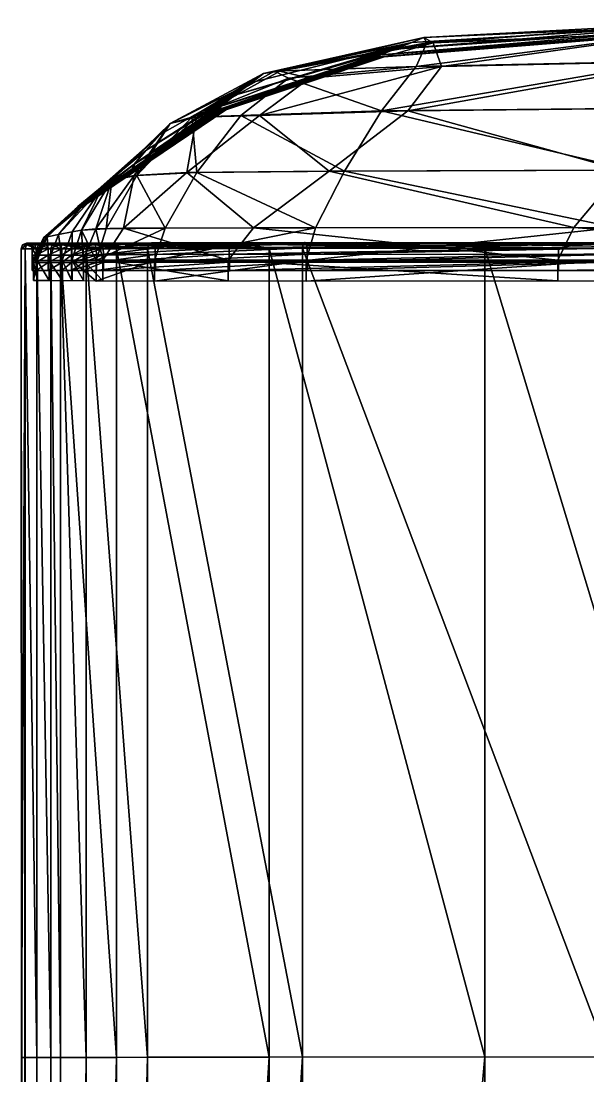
# Model space of a CAD drawing. Header units: centimetres. Extents: x -515 to 515, y -402 to 402.
# Drawn here: x -514.8 to -481.1, y 339.2 to 401.9 of the extents above; entities that cross this region are included whole.
import ezdxf

# ---------------------------------------------------------------- set-up
doc = ezdxf.new("R2010")
doc.units = ezdxf.units.CM
doc.layers.add('fabric', color=7, linetype='Continuous', true_color=0x1c59b1)

msp = doc.modelspace()

# ---------------------------------------------------------------- meshes
at = {"layer": 'fabric', "color": 213, "true_color": 0xe158c7}
mesh = msp.add_polyface(dxfattribs=at)
corners = [(-497.904, 388.773, 98.822), (-479.785, 388.756, 99.506), (-479.833, 388.667, 99.768), (-497.801, 388.697, 98.544), (-479.736, 388.677, 99.244), (-478.437, 393.071, 94.2), (-495.544, 393.013, 93.769), (-493.332, 396.609, 87.928), (-477.194, 396.768, 87.301), (-479.431, 389.651, 97.945), (-497.259, 389.647, 97.338), (-476.112, 399.558, 76.595), (-491.275, 399.246, 79.925), (-475.444, 401.279, 63.755), (-490.648, 400.636, 69.67), (-476.463, 401.385, 4.585), (-492.546, 400.27, 11.216), (-493.385, 399.925, -21.821), (-476.958, 401.191, -26.794), (-475.863, 401.611, 32.224), (-491.529, 400.671, 40.132), (-477.066, 401.126, -56.248), (-493.564, 399.81, -52.063), (-476.979, 401.126, -84.722), (-493.414, 399.81, -80.893), (-475.442, 401.77, 50.456), (-490.815, 400.952, 58.011), (-477.716, 388.755, -379.474), (-481.539, 388.677, -379.215), (-500.504, 388.697, -379.333), (-494.801, 388.773, -379.598), (-473.893, 388.667, -379.733), (-489.097, 388.682, -379.863), (-479.038, 393.071, -374.781), (-476.162, 396.768, -368.937), (-491.766, 396.609, -369.791), (-496.445, 393.012, -374.992), (-481.9, 389.655, -378.053), (-475.166, 399.557, -360.141), (-489.778, 399.245, -362.794), (-475.207, 401.278, -348.58), (-490.274, 400.636, -352.762), (-476.463, 401.385, -286.842), (-476.949, 401.191, -252.755), (-493.37, 399.925, -251.499), (-492.546, 400.27, -287.432), (-475.863, 401.611, -314.828), (-491.529, 400.671, -317.409), (-477.03, 401.126, -214.835), (-493.503, 399.81, -212.631), (-476.926, 401.126, -180.78), (-493.321, 399.81, -178.151), (-482.852, 387.709, -379.132), (-500.962, 389.65, -378.216), (-490.815, 400.952, -338.41), (-475.442, 401.769, -334.441), (-476.858, 401.126, -158.289), (-493.201, 399.81, -155.385), (-476.841, 401.126, -138.652), (-493.172, 399.81, -135.507), (-497.83, 387.701, 98.526), (-476.893, 401.126, -113.16), (-493.263, 399.81, -109.692)]
mesh.append_faces([[corners[k] for k in face] for face in [(0, 1, 2), (1, 0, 3), (3, 4, 1), (5, 6, 7), (7, 8, 5), (6, 5, 9), (9, 10, 6), (11, 8, 7), (7, 12, 11), (13, 11, 12), (12, 14, 13), (15, 16, 17), (17, 18, 15), (16, 15, 19), (19, 20, 16), (21, 18, 17), (17, 22, 21), (23, 21, 22), (22, 24, 23), (25, 13, 14), (14, 26, 25), (19, 25, 26), (26, 20, 19), (27, 28, 29), (29, 30, 27), (31, 27, 30), (30, 32, 31), (33, 34, 35), (35, 36, 33), (37, 33, 36), (38, 39, 35), (35, 34, 38), (39, 38, 40), (40, 41, 39), (42, 43, 44), (44, 45, 42), (46, 42, 45), (45, 47, 46), (48, 49, 44), (44, 43, 48), (49, 48, 50), (50, 51, 49), (52, 37, 53), (54, 55, 46), (46, 47, 54), (55, 54, 41), (41, 40, 55), (56, 57, 51), (51, 50, 56), (57, 56, 58), (58, 59, 57), (60, 10, 9), (61, 23, 24), (24, 62, 61), (58, 61, 62), (62, 59, 58)]], dxfattribs={"vtx2": -1, "color": 213})
mesh = msp.add_polyface(dxfattribs=at)
corners = [(-479.785, 388.756, 99.506), (-456.289, 388.728, 94.83), (-456.301, 388.635, 95.058), (-479.833, 388.667, 99.768), (-479.736, 388.677, 99.244), (-456.277, 388.651, 94.602), (-455.953, 393.065, 89.975), (-478.437, 393.071, 94.2), (-477.194, 396.768, 87.301), (-455.642, 396.793, 82.908), (-456.201, 389.635, 93.372), (-479.431, 389.651, 97.945), (-476.112, 399.558, 76.595), (-475.444, 401.279, 63.755), (-455.203, 401.401, 56.208), (-455.372, 399.629, 70.772), (-455.416, 401.687, -2.969), (-476.463, 401.385, 4.585), (-476.958, 401.191, -26.794), (-455.523, 401.56, -32.92), (-455.286, 401.834, 23.529), (-475.863, 401.611, 32.224), (-477.066, 401.126, -56.248), (-476.979, 401.126, -84.722), (-455.523, 401.518, -89.643), (-455.545, 401.518, -61.608), (-475.442, 401.77, 50.456), (-455.194, 401.937, 41.858), (-477.716, 388.755, -379.474), (-473.893, 388.667, -379.733), (-454.816, 388.635, -378.392), (-455.772, 388.727, -378.17), (-481.539, 388.677, -379.215), (-456.727, 388.65, -377.947), (-479.038, 393.071, -374.781), (-481.9, 389.655, -378.053), (-456.818, 389.639, -376.776), (-456.103, 393.064, -373.567), (-476.162, 396.768, -368.937), (-455.384, 396.792, -367.459), (-455.136, 399.628, -357.701), (-475.166, 399.557, -360.141), (-455.143, 401.4, -345.397), (-475.207, 401.278, -348.58), (-476.463, 401.385, -286.842), (-475.863, 401.611, -314.828), (-455.286, 401.833, -313.261), (-455.416, 401.687, -287.036), (-476.949, 401.191, -252.755), (-455.521, 401.56, -254.631), (-455.536, 401.518, -217.699), (-477.03, 401.126, -214.835), (-455.51, 401.518, -184.191), (-476.926, 401.126, -180.78), (-457.056, 387.712, -377.833), (-475.442, 401.769, -334.441), (-455.194, 401.936, -331.649), (-455.493, 401.518, -162.053), (-476.858, 401.126, -158.289), (-455.489, 401.518, -142.722), (-476.841, 401.126, -138.652), (-479.762, 387.691, 99.189), (-476.893, 401.126, -113.16), (-455.502, 401.518, -117.633)]
mesh.append_faces([[corners[k] for k in face] for face in [(0, 1, 2), (2, 3, 0), (1, 0, 4), (4, 5, 1), (6, 7, 8), (8, 9, 6), (7, 6, 10), (10, 11, 7), (12, 13, 14), (14, 15, 12), (8, 12, 15), (15, 9, 8), (16, 17, 18), (18, 19, 16), (17, 16, 20), (20, 21, 17), (22, 23, 24), (24, 25, 22), (18, 22, 25), (25, 19, 18), (26, 21, 20), (20, 27, 26), (13, 26, 27), (27, 14, 13), (28, 29, 30), (30, 31, 28), (32, 28, 31), (31, 33, 32), (34, 35, 36), (36, 37, 34), (38, 34, 37), (37, 39, 38), (40, 41, 38), (38, 39, 40), (42, 43, 41), (44, 45, 46), (46, 47, 44), (48, 44, 47), (47, 49, 48), (50, 51, 48), (48, 49, 50), (51, 50, 52), (52, 53, 51), (54, 36, 35), (55, 56, 46), (46, 45, 55), (56, 55, 43), (43, 42, 56), (57, 58, 53), (53, 52, 57), (58, 57, 59), (59, 60, 58), (61, 11, 10), (62, 60, 59), (59, 63, 62), (23, 62, 63), (63, 24, 23)]], dxfattribs={"vtx2": -1, "color": 213})
mesh = msp.add_polyface(dxfattribs=at)
corners = [(-507.03, 388.756, 89.775), (-497.904, 388.773, 98.822), (-498.007, 388.683, 99.1), (-506.858, 388.677, 89.527), (-497.801, 388.697, 98.544), (-479.833, 388.667, 99.768), (-504.324, 392.923, 86.637), (-495.544, 393.013, 93.769), (-497.259, 389.647, 97.338), (-501.701, 396.32, 83.495), (-493.332, 396.609, 87.928), (-504.633, 396.227, 75.193), (-499.707, 398.961, 72.655), (-498.883, 398.533, 79.785), (-491.275, 399.246, 79.925), (-490.648, 400.636, 69.67), (-492.546, 400.27, 11.216), (-502.072, 397.535, 15.765), (-502.898, 396.882, -18.747), (-493.385, 399.925, -21.821), (-491.529, 400.671, 40.132), (-501.063, 398.292, 45.741), (-503.059, 396.664, -49.62), (-502.887, 396.664, -78.659), (-493.414, 399.81, -80.893), (-493.564, 399.81, -52.063), (-500.354, 398.824, 63.006), (-490.815, 400.952, 58.011), (-504.961, 388.755, -376.171), (-501.261, 388.667, -376.369), (-489.097, 388.682, -379.863), (-494.801, 388.773, -379.598), (-500.504, 388.697, -379.333), (-508.66, 388.677, -375.972), (-500.962, 389.65, -378.216), (-496.445, 393.012, -374.992), (-504.925, 392.923, -371.991), (-500.59, 396.319, -367.957), (-491.766, 396.609, -369.791), (-481.9, 389.655, -378.053), (-497.622, 398.533, -363.744), (-499.392, 398.961, -356.238), (-504.356, 396.226, -360.221), (-489.778, 399.245, -362.794), (-490.274, 400.636, -352.762), (-502.072, 397.535, -288.343), (-501.062, 398.292, -319.966), (-491.529, 400.671, -317.409), (-492.546, 400.27, -287.432), (-502.88, 396.882, -250.917), (-493.37, 399.925, -251.499), (-493.503, 399.81, -212.631), (-502.988, 396.664, -211.355), (-493.321, 399.81, -178.151), (-502.781, 396.663, -176.624), (-500.354, 398.824, -342.121), (-490.815, 400.952, -338.41), (-493.201, 399.81, -155.385), (-502.644, 396.663, -153.694), (-493.172, 399.81, -135.507), (-502.611, 396.663, -133.673), (-502.715, 396.663, -107.669), (-493.263, 399.81, -109.692)]
mesh.append_faces([[corners[k] for k in face] for face in [(0, 1, 2), (3, 4, 1), (5, 2, 1), (6, 7, 8), (7, 6, 9), (9, 10, 7), (11, 12, 13), (14, 13, 12), (12, 15, 14), (13, 14, 10), (10, 9, 13), (16, 17, 18), (18, 19, 16), (17, 16, 20), (20, 21, 17), (22, 23, 24), (24, 25, 22), (18, 22, 25), (25, 19, 18), (26, 21, 20), (20, 27, 26), (12, 26, 27), (27, 15, 12), (28, 29, 30), (30, 31, 28), (31, 32, 33), (34, 35, 36), (37, 36, 35), (35, 38, 37), (35, 34, 39), (40, 41, 42), (42, 37, 40), (43, 40, 37), (37, 38, 43), (40, 43, 44), (44, 41, 40), (45, 46, 47), (47, 48, 45), (49, 45, 48), (48, 50, 49), (51, 52, 49), (49, 50, 51), (52, 51, 53), (53, 54, 52), (55, 56, 47), (47, 46, 55), (42, 41, 55), (56, 55, 41), (41, 44, 56), (57, 58, 54), (54, 53, 57), (58, 57, 59), (59, 60, 58), (61, 60, 59), (59, 62, 61), (23, 61, 62), (62, 24, 23)]], dxfattribs={"vtx2": -1, "color": 213})
mesh = msp.add_polyface(dxfattribs=at)
corners = [(-498.007, 388.683, 99.1), (-507.201, 388.667, 90.024), (-507.03, 388.756, 89.775), (-510.386, 388.647, 78.091), (-506.858, 388.677, 89.527), (-497.904, 388.773, 98.822), (-497.259, 389.647, 97.338), (-506.217, 389.625, 88.779), (-504.324, 392.923, 86.637), (-507.898, 392.76, 76.835), (-509.72, 389.579, 77.728), (-504.633, 396.227, 75.193), (-501.701, 396.32, 83.495), (-498.883, 398.533, 79.785), (-502.072, 397.535, 15.765), (-507.362, 394.239, 18.888), (-508.053, 393.425, -16.901), (-502.898, 396.882, -18.747), (-501.063, 398.292, 45.741), (-506.517, 395.184, 49.717), (-503.059, 396.664, -49.62), (-508.184, 393.153, -48.272), (-502.887, 396.664, -78.659), (-508.033, 393.153, -77.418), (-505.923, 395.847, 66.21), (-509.383, 392.481, 68.393), (-500.354, 398.824, 63.006), (-499.707, 398.961, 72.655), (-508.66, 388.677, -375.972), (-504.961, 388.755, -376.171), (-494.801, 388.773, -379.598), (-510.837, 388.647, -367.286), (-501.261, 388.667, -376.369), (-510.097, 388.729, -367.402), (-509.358, 388.644, -367.517), (-504.925, 392.923, -371.991), (-508.685, 389.628, -374.948), (-500.962, 389.65, -378.216), (-500.59, 396.319, -367.957), (-504.356, 396.226, -360.221), (-508.048, 392.76, -363.826), (-506.516, 395.183, -322.395), (-507.362, 394.239, -289.396), (-510.742, 391.443, -290.411), (-502.072, 397.535, -288.343), (-502.88, 396.882, -250.917), (-508.038, 393.425, -250.741), (-501.062, 398.292, -319.966), (-502.988, 396.664, -211.355), (-508.122, 393.153, -210.652), (-502.781, 396.663, -176.624), (-507.941, 393.152, -175.772), (-502.464, 387.717, -379.282), (-509.383, 392.481, -348.546), (-505.923, 395.847, -345.518), (-500.354, 398.824, -342.121), (-502.644, 396.663, -153.694), (-507.821, 393.152, -152.742), (-502.611, 396.663, -133.673), (-507.792, 393.152, -132.639), (-506.845, 387.703, 89.492), (-502.715, 396.663, -107.669), (-507.883, 393.152, -106.536)]
mesh.append_faces([[corners[k] for k in face] for face in [(0, 1, 2), (3, 4, 2), (5, 2, 4), (6, 7, 8), (9, 8, 7), (7, 10, 9), (8, 9, 11), (11, 12, 8), (13, 12, 11), (14, 15, 16), (16, 17, 14), (15, 14, 18), (18, 19, 15), (20, 17, 16), (16, 21, 20), (22, 20, 21), (21, 23, 22), (19, 24, 25), (9, 25, 24), (24, 11, 9), (26, 27, 11), (11, 24, 26), (18, 26, 24), (24, 19, 18), (28, 29, 30), (29, 28, 31), (32, 29, 33), (33, 34, 32), (35, 36, 37), (35, 38, 39), (39, 40, 35), (36, 35, 40), (41, 42, 43), (44, 45, 46), (46, 42, 44), (47, 44, 42), (42, 41, 47), (48, 49, 46), (46, 45, 48), (49, 48, 50), (50, 51, 49), (52, 37, 36), (53, 54, 41), (54, 53, 40), (40, 39, 54), (54, 55, 47), (47, 41, 54), (55, 54, 39), (56, 57, 51), (51, 50, 56), (57, 56, 58), (58, 59, 57), (60, 7, 6), (61, 22, 23), (23, 62, 61), (58, 61, 62), (62, 59, 58)]], dxfattribs={"vtx2": -1, "color": 213})
mesh = msp.add_polyface(dxfattribs=at)
corners = [(-510.614, 388.73, 78.295), (-507.03, 388.756, 89.775), (-507.201, 388.667, 90.024), (-510.843, 388.645, 78.499), (-510.386, 388.647, 78.091), (-512.113, 388.721, 70.311), (-512.36, 388.637, 70.486), (-511.865, 388.637, 70.136), (-507.362, 394.239, 18.888), (-510.742, 391.444, 21.239), (-511.409, 390.919, -15.61), (-508.053, 393.425, -16.901), (-506.517, 395.184, 49.717), (-509.944, 392.053, 52.724), (-512.554, 389.235, 22.711), (-511.749, 389.395, 54.615), (-509.383, 392.481, 68.393), (-507.898, 392.76, 76.835), (-509.72, 389.579, 77.728), (-511.184, 389.506, 69.647), (-511.774, 387.703, 70.063), (-510.321, 387.702, 78.025), (-510.837, 388.647, -367.286), (-510.097, 388.729, -367.402), (-504.961, 388.755, -376.171), (-512.113, 388.721, -351.503), (-512.36, 388.637, -351.578), (-509.358, 388.644, -367.517), (-511.865, 388.637, -351.428), (-508.048, 392.76, -363.826), (-510.335, 389.582, -366.389), (-508.685, 389.628, -374.948), (-510.742, 391.443, -290.411), (-511.4, 390.918, -250.702), (-513.241, 389.097, -250.73), (-509.944, 392.053, -324.593), (-512.554, 389.235, -291.159), (-511.749, 389.395, -326.156), (-506.516, 395.183, -322.395), (-507.362, 394.239, -289.396), (-508.038, 393.425, -250.741), (-509.93, 387.717, -375.93), (-509.383, 392.481, -348.546), (-511.183, 389.508, -350.679), (-511.769, 387.71, -351.392), (-511.086, 387.713, -367.244), (-511.538, 390.743, -210.169), (-508.122, 393.153, -210.652), (-511.435, 390.743, -175.168), (-507.941, 393.152, -175.772), (-507.883, 393.152, -106.536), (-511.402, 390.743, -105.737), (-511.35, 390.743, -131.894), (-507.792, 393.152, -132.639), (-508.033, 393.153, -77.418), (-511.488, 390.743, -76.568), (-507.821, 393.152, -152.742), (-511.367, 390.743, -152.057), (-506.217, 389.625, 88.779), (-511.573, 390.743, -47.369), (-508.184, 393.153, -48.272)]
mesh.append_faces([[corners[k] for k in face] for face in [(0, 1, 2), (2, 3, 0), (1, 0, 4), (5, 0, 3), (3, 6, 5), (0, 5, 7), (7, 4, 0), (8, 9, 10), (10, 11, 8), (9, 8, 12), (12, 13, 9), (14, 9, 13), (13, 15, 14), (16, 13, 12), (16, 17, 18), (18, 19, 16), (13, 16, 19), (19, 15, 13), (15, 19, 20), (19, 18, 21), (22, 23, 24), (25, 26, 27), (27, 23, 25), (28, 25, 23), (23, 22, 28), (29, 30, 31), (32, 33, 34), (35, 32, 36), (36, 37, 35), (32, 35, 38), (33, 32, 39), (39, 40, 33), (41, 31, 30), (38, 35, 42), (43, 42, 35), (35, 37, 43), (42, 43, 30), (30, 29, 42), (44, 43, 37), (45, 30, 43), (46, 33, 40), (40, 47, 46), (48, 46, 47), (47, 49, 48), (50, 51, 52), (52, 53, 50), (51, 50, 54), (54, 55, 51), (56, 57, 48), (48, 49, 56), (57, 56, 53), (53, 52, 57), (21, 18, 58), (59, 55, 54), (54, 60, 59), (10, 59, 60), (60, 11, 10)]], dxfattribs={"vtx2": -1, "color": 213})
mesh = msp.add_polyface(dxfattribs=at)
corners = [(-512.69, 388.721, 55.457), (-512.113, 388.721, 70.311), (-512.36, 388.637, 70.486), (-512.937, 388.637, 55.606), (-512.443, 388.637, 55.308), (-511.865, 388.637, 70.136), (-513.512, 388.721, 23.366), (-513.76, 388.637, 23.479), (-514.221, 388.721, -21.791), (-514.468, 388.637, -21.712), (-513.973, 388.637, -21.87), (-513.265, 388.637, 23.253), (-510.742, 391.444, 21.239), (-512.554, 389.235, 22.711), (-513.244, 389.097, -14.855), (-511.409, 390.919, -15.61), (-513.143, 387.699, 23.198), (-511.749, 389.395, 54.615), (-512.337, 387.704, 55.242), (-512.443, 388.637, -326.703), (-512.69, 388.721, -326.753), (-512.113, 388.721, -351.503), (-512.36, 388.637, -351.578), (-512.937, 388.637, -326.804), (-513.512, 388.721, -291.432), (-513.265, 388.637, -291.417), (-513.973, 388.637, -246.434), (-514.221, 388.721, -246.416), (-513.76, 388.637, -291.447), (-513.241, 389.097, -250.73), (-512.554, 389.235, -291.159), (-510.742, 391.443, -290.411), (-513.143, 387.699, -291.411), (-512.336, 387.705, -326.679), (-511.749, 389.395, -326.156), (-514.457, 388.721, -192.581), (-514.21, 388.637, -192.619), (-514.457, 388.721, -134.274), (-514.21, 388.637, -134.323), (-514.705, 388.637, -134.226), (-514.704, 388.637, -192.544), (-514.457, 388.721, -75.841), (-514.705, 388.637, -75.781), (-514.21, 388.637, -75.901), (-511.538, 390.743, -210.169), (-511.435, 390.743, -175.168), (-513.424, 389.051, -174.844), (-513.45, 389.051, -209.908), (-511.4, 390.918, -250.702), (-511.402, 390.743, -105.737), (-513.416, 389.051, -105.306), (-513.403, 389.051, -131.494), (-511.35, 390.743, -131.894), (-511.488, 390.743, -76.568), (-513.438, 389.051, -76.106), (-511.367, 390.743, -152.057), (-513.407, 389.051, -151.69), (-511.573, 390.743, -47.369), (-513.459, 389.051, -46.875)]
mesh.append_faces([[corners[k] for k in face] for face in [(0, 1, 2), (2, 3, 0), (1, 0, 4), (4, 5, 1), (6, 0, 3), (3, 7, 6), (8, 6, 7), (7, 9, 8), (6, 8, 10), (10, 11, 6), (0, 6, 11), (11, 4, 0), (12, 13, 14), (14, 15, 12), (14, 13, 16), (13, 17, 18), (19, 20, 21), (22, 21, 20), (23, 20, 24), (25, 24, 20), (26, 27, 24), (28, 24, 27), (29, 30, 31), (32, 30, 29), (33, 34, 30), (35, 27, 26), (26, 36, 35), (37, 35, 36), (36, 38, 37), (35, 37, 39), (39, 40, 35), (27, 35, 40), (41, 42, 39), (39, 37, 41), (43, 41, 37), (37, 38, 43), (41, 43, 10), (10, 8, 41), (42, 41, 8), (8, 9, 42), (44, 45, 46), (46, 47, 44), (48, 44, 47), (47, 29, 48), (49, 50, 51), (51, 52, 49), (50, 49, 53), (53, 54, 50), (55, 56, 46), (46, 45, 55), (56, 55, 52), (52, 51, 56), (57, 15, 14), (14, 58, 57), (53, 57, 58), (58, 54, 53)]], dxfattribs={"vtx2": -1, "color": 213})
mesh = msp.add_polyface(dxfattribs=at)
corners = [(-497.755, 387.604, 98.434), (-506.793, 387.594, 89.432), (-506.786, 387.095, 89.421), (-497.764, 388.07, 98.447), (-506.799, 388.052, 89.441), (-510.308, 387.578, 78.02), (-510.309, 388.025, 78.022), (-511.783, 387.573, 70.078), (-511.783, 388.016, 70.078), (-510.321, 387.702, 78.025), (-511.774, 387.703, 70.063), (-511.184, 389.506, 69.647), (-507.258, 388.415, 90.106), (-510.919, 388.393, 78.566), (-510.843, 388.645, 78.499), (-507.201, 388.667, 90.024), (-498.042, 388.429, 99.193), (-498.007, 388.683, 99.1), (-512.36, 388.637, 70.486), (-479.849, 388.415, 99.855), (-506.8, 388.428, 89.444), (-510.31, 388.397, 78.023), (-497.767, 388.448, 98.451), (-497.801, 388.697, 98.544), (-506.858, 388.677, 89.527), (-510.386, 388.647, 78.091), (-479.736, 388.677, 99.244), (-511.783, 388.386, 70.078), (-511.865, 388.637, 70.136), (-502.394, 387.604, -379.232), (-502.403, 388.07, -379.241), (-482.811, 388.051, -379.126), (-509.891, 388.051, -375.904), (-509.885, 387.593, -375.898), (-511.081, 387.578, -367.245), (-511.082, 388.024, -367.247), (-511.783, 387.573, -351.402), (-510.335, 389.582, -366.389), (-511.086, 387.713, -367.244), (-509.93, 387.717, -375.93), (-508.685, 389.628, -374.948), (-502.464, 387.717, -379.282), (-500.962, 389.65, -378.216), (-482.852, 387.709, -379.132), (-511.183, 389.508, -350.679), (-511.769, 387.71, -351.392), (-501.261, 388.667, -376.369), (-500.028, 388.414, -376.435), (-487.196, 388.429, -379.952), (-489.097, 388.682, -379.863), (-509.358, 388.644, -367.517), (-509.111, 388.393, -367.556), (-512.36, 388.637, -351.578), (-512.442, 388.386, -351.603), (-509.893, 388.427, -375.906), (-511.083, 388.396, -367.247), (-508.66, 388.677, -375.972), (-510.837, 388.647, -367.286), (-500.504, 388.697, -379.333), (-502.405, 388.448, -379.245), (-482.813, 388.427, -379.128), (-481.539, 388.677, -379.215), (-511.783, 388.386, -351.402), (-511.783, 388.015, -351.402), (-497.259, 389.647, 97.338), (-497.83, 387.701, 98.526), (-506.845, 387.703, 89.492), (-506.217, 389.625, 88.779)]
mesh.append_faces([[corners[k] for k in face] for face in [(0, 1, 2), (1, 0, 3), (3, 4, 1), (5, 1, 4), (4, 6, 5), (7, 5, 6), (6, 8, 7), (9, 10, 11), (12, 13, 14), (14, 15, 12), (16, 12, 15), (15, 17, 16), (18, 14, 13), (19, 16, 17), (20, 21, 6), (6, 4, 20), (22, 20, 4), (4, 3, 22), (20, 22, 23), (23, 24, 20), (21, 20, 24), (24, 25, 21), (26, 23, 22), (21, 27, 8), (8, 6, 21), (27, 21, 25), (25, 28, 27), (29, 30, 31), (32, 33, 34), (34, 35, 32), (33, 32, 30), (30, 29, 33), (35, 34, 36), (37, 38, 39), (40, 39, 41), (42, 41, 43), (44, 45, 38), (46, 47, 48), (48, 49, 46), (47, 46, 50), (50, 51, 47), (52, 53, 51), (51, 50, 52), (54, 32, 35), (35, 55, 54), (56, 54, 55), (55, 57, 56), (54, 56, 58), (58, 59, 54), (32, 54, 59), (59, 30, 32), (30, 59, 60), (59, 58, 61), (57, 55, 62), (55, 35, 63), (64, 65, 66), (67, 66, 9)]], dxfattribs={"vtx2": -1, "color": 213})
mesh = msp.add_polyface(dxfattribs=at)
corners = [(-479.713, 387.594, 99.145), (-497.755, 387.604, 98.434), (-497.744, 387.095, 98.417), (-456.271, 387.553, 94.534), (-456.272, 388.012, 94.547), (-479.718, 388.052, 99.154), (-497.764, 388.07, 98.447), (-431.035, 387.471, 87.569), (-431.035, 387.964, 87.611), (-431.035, 387.732, 87.471), (-456.283, 387.695, 94.498), (-456.201, 389.635, 93.372), (-404.903, 387.762, 79.179), (-431.035, 389.595, 86.393), (-498.007, 388.683, 99.1), (-479.833, 388.667, 99.768), (-479.849, 388.415, 99.855), (-456.305, 388.381, 95.121), (-456.301, 388.635, 95.058), (-479.72, 388.428, 99.157), (-497.767, 388.448, 98.451), (-456.273, 388.395, 94.539), (-456.277, 388.651, 94.602), (-479.736, 388.677, 99.244), (-431.035, 388.379, 87.574), (-404.903, 388.658, 79.302), (-431.035, 388.651, 87.592), (-404.903, 388.579, 79.688), (-431.035, 388.599, 88), (-431.035, 388.714, 87.795), (-456.289, 388.728, 94.83), (-431.035, 388.337, 88.02), (-404.903, 388.313, 79.681), (-482.811, 388.051, -379.126), (-482.805, 387.593, -379.12), (-502.394, 387.604, -379.232), (-457.045, 388.011, -377.893), (-457.044, 387.552, -377.881), (-431.035, 387.963, -377.877), (-431.035, 387.47, -377.837), (-481.9, 389.655, -378.053), (-482.852, 387.709, -379.132), (-457.056, 387.712, -377.833), (-456.818, 389.639, -376.776), (-431.035, 387.742, -377.738), (-473.893, 388.667, -379.733), (-472.618, 388.414, -379.82), (-454.497, 388.381, -378.455), (-454.816, 388.635, -378.392), (-489.097, 388.682, -379.863), (-487.196, 388.429, -379.952), (-482.813, 388.427, -379.128), (-502.403, 388.07, -379.241), (-481.539, 388.677, -379.215), (-502.405, 388.448, -379.245), (-456.727, 388.65, -377.947), (-457.046, 388.394, -377.885), (-431.035, 388.379, -377.842), (-431.035, 388.651, -377.859), (-404.903, 388.657, -378.152), (-431.035, 388.713, -378.056), (-431.035, 388.598, -378.253), (-404.903, 388.579, -378.521), (-455.772, 388.727, -378.17), (-431.035, 388.337, -378.273), (-479.762, 387.691, 99.189), (-479.431, 389.651, 97.945), (-497.83, 387.701, 98.526)]
mesh.append_faces([[corners[k] for k in face] for face in [(0, 1, 2), (0, 3, 4), (4, 5, 0), (1, 0, 5), (5, 6, 1), (3, 7, 8), (8, 4, 3), (9, 10, 11), (12, 9, 13), (14, 15, 16), (17, 16, 15), (15, 18, 17), (19, 20, 6), (6, 5, 19), (21, 19, 5), (5, 4, 21), (19, 21, 22), (22, 23, 19), (20, 19, 23), (24, 21, 4), (4, 8, 24), (25, 26, 24), (21, 24, 26), (26, 22, 21), (27, 28, 29), (28, 18, 30), (31, 17, 18), (18, 28, 31), (32, 31, 28), (33, 34, 35), (34, 33, 36), (36, 37, 34), (38, 39, 37), (37, 36, 38), (40, 41, 42), (43, 42, 44), (45, 46, 47), (47, 48, 45), (46, 45, 49), (49, 50, 46), (51, 33, 52), (53, 51, 54), (51, 53, 55), (55, 56, 51), (33, 51, 56), (56, 36, 33), (57, 38, 36), (36, 56, 57), (58, 57, 56), (56, 55, 58), (57, 58, 59), (60, 61, 62), (63, 48, 61), (64, 61, 48), (48, 47, 64), (11, 10, 65), (66, 65, 67)]], dxfattribs={"vtx2": -1, "color": 213})
mesh = msp.add_polyface(dxfattribs=at)
corners = [(-513.182, 388.015, 23.214), (-513.891, 388.015, -21.897), (-513.891, 387.573, -21.897), (-513.842, 388.386, 23.516), (-514.551, 388.386, -21.685), (-514.468, 388.637, -21.712), (-513.76, 388.637, 23.479), (-513.182, 388.386, 23.215), (-513.891, 388.386, -21.897), (-513.265, 388.637, 23.253), (-513.973, 388.637, -21.87), (-513.891, 387.573, -246.44), (-513.891, 388.015, -246.44), (-513.182, 388.015, -291.412), (-514.221, 388.721, -246.416), (-514.468, 388.637, -246.398), (-513.76, 388.637, -291.447), (-513.842, 388.386, -291.452), (-514.551, 388.386, -246.392), (-513.891, 388.386, -246.44), (-513.182, 388.386, -291.412), (-513.973, 388.637, -246.434), (-513.265, 388.637, -291.417), (-514.787, 388.386, -192.532), (-514.704, 388.637, -192.544), (-514.787, 388.386, -134.209), (-514.705, 388.637, -134.226), (-514.127, 388.386, -192.631), (-514.127, 388.015, -192.631), (-514.127, 388.386, -134.339), (-514.127, 388.015, -134.339), (-514.21, 388.637, -134.323), (-514.21, 388.637, -192.619), (-514.127, 387.573, -192.631), (-514.127, 387.573, -134.339), (-514.705, 388.637, -75.781), (-514.787, 388.386, -75.761), (-514.127, 388.386, -75.921), (-514.21, 388.637, -75.901), (-514.127, 388.015, -75.922), (-514.127, 387.573, -75.922), (-514.07, 387.691, -209.875), (-513.838, 387.693, -250.754), (-513.241, 389.097, -250.73), (-514.07, 387.692, -174.834), (-513.45, 389.051, -209.908), (-513.424, 389.051, -174.844), (-513.416, 389.051, -105.306), (-514.07, 387.692, -105.275), (-514.07, 387.692, -131.495), (-513.438, 389.051, -76.106), (-514.07, 387.692, -76.029), (-513.407, 389.051, -151.69), (-514.07, 387.692, -151.695), (-513.403, 389.051, -131.494), (-514.07, 387.692, -46.751), (-513.459, 389.051, -46.875), (-513.838, 387.693, -14.617)]
mesh.append_faces([[corners[k] for k in face] for face in [(0, 1, 2), (3, 4, 5), (5, 6, 3), (7, 8, 1), (9, 10, 8), (11, 12, 13), (14, 15, 16), (17, 16, 15), (15, 18, 17), (12, 19, 20), (19, 21, 22), (23, 18, 15), (15, 24, 23), (25, 23, 24), (24, 26, 25), (24, 15, 14), (27, 19, 12), (12, 28, 27), (29, 27, 28), (28, 30, 29), (27, 29, 31), (31, 32, 27), (19, 27, 32), (32, 21, 19), (33, 34, 30), (30, 28, 33), (11, 33, 28), (28, 12, 11), (35, 36, 25), (25, 26, 35), (36, 35, 5), (5, 4, 36), (37, 38, 31), (31, 29, 37), (39, 37, 29), (29, 30, 39), (37, 39, 1), (1, 8, 37), (38, 37, 8), (8, 10, 38), (40, 39, 30), (30, 34, 40), (39, 40, 2), (2, 1, 39), (41, 42, 43), (44, 41, 45), (45, 46, 44), (47, 48, 49), (48, 47, 50), (50, 51, 48), (52, 53, 44), (44, 46, 52), (54, 49, 53), (55, 51, 50), (50, 56, 55), (57, 55, 56)]], dxfattribs={"vtx2": -1, "color": 213})
mesh = msp.add_polyface(dxfattribs=at)
corners = [(-513.182, 387.573, 23.214), (-512.36, 387.573, 55.258), (-512.36, 388.016, 55.258), (-513.182, 388.015, 23.214), (-513.891, 387.573, -21.897), (-511.783, 387.573, 70.078), (-511.783, 388.016, 70.078), (-513.143, 387.699, 23.198), (-513.838, 387.693, -14.617), (-513.244, 389.097, -14.855), (-512.337, 387.704, 55.242), (-512.554, 389.235, 22.711), (-511.774, 387.703, 70.063), (-511.749, 389.395, 54.615), (-512.442, 388.386, 70.544), (-513.02, 388.386, 55.656), (-512.937, 388.637, 55.606), (-512.36, 388.637, 70.486), (-510.919, 388.393, 78.566), (-513.842, 388.386, 23.516), (-513.76, 388.637, 23.479), (-513.891, 388.015, -21.897), (-513.182, 388.386, 23.215), (-512.36, 388.386, 55.258), (-512.443, 388.637, 55.308), (-513.265, 388.637, 23.253), (-513.891, 388.386, -21.897), (-511.783, 388.386, 70.078), (-511.865, 388.637, 70.136), (-512.113, 388.721, -351.503), (-511.865, 388.637, -351.428), (-512.443, 388.637, -326.703), (-512.69, 388.721, -326.753), (-512.937, 388.637, -326.804), (-512.36, 388.637, -351.578), (-513.182, 388.015, -291.412), (-513.182, 387.573, -291.412), (-513.891, 387.573, -246.44), (-512.36, 388.015, -326.686), (-512.36, 387.573, -326.685), (-513.512, 388.721, -291.432), (-513.76, 388.637, -291.447), (-513.265, 388.637, -291.417), (-513.973, 388.637, -246.434), (-511.783, 388.015, -351.402), (-511.783, 387.573, -351.402), (-511.082, 388.024, -367.247), (-513.241, 389.097, -250.73), (-513.838, 387.693, -250.754), (-513.143, 387.699, -291.411), (-512.554, 389.235, -291.159), (-512.336, 387.705, -326.679), (-511.749, 389.395, -326.156), (-511.769, 387.71, -351.392), (-512.442, 388.386, -351.603), (-513.02, 388.386, -326.82), (-513.842, 388.386, -291.452), (-513.182, 388.386, -291.412), (-513.891, 388.015, -246.44), (-513.891, 388.386, -246.44), (-512.36, 388.386, -326.686), (-511.783, 388.386, -351.402), (-510.837, 388.647, -367.286), (-511.083, 388.396, -367.247), (-513.45, 389.051, -209.908), (-514.07, 387.691, -209.875), (-514.07, 387.692, -131.495), (-513.403, 389.051, -131.494), (-513.416, 389.051, -105.306), (-514.07, 387.692, -151.695), (-513.407, 389.051, -151.69), (-513.459, 389.051, -46.875)]
mesh.append_faces([[corners[k] for k in face] for face in [(0, 1, 2), (2, 3, 0), (4, 0, 3), (1, 5, 6), (6, 2, 1), (7, 8, 9), (10, 7, 11), (12, 10, 13), (14, 15, 16), (16, 17, 14), (18, 14, 17), (15, 19, 20), (20, 16, 15), (21, 3, 22), (23, 22, 3), (3, 2, 23), (22, 23, 24), (24, 25, 22), (26, 22, 25), (27, 23, 2), (2, 6, 27), (23, 27, 28), (28, 24, 23), (29, 30, 31), (32, 33, 34), (35, 36, 37), (36, 35, 38), (38, 39, 36), (40, 41, 33), (32, 31, 42), (40, 42, 43), (44, 45, 39), (39, 38, 44), (45, 44, 46), (47, 48, 49), (50, 49, 51), (52, 51, 53), (54, 34, 33), (33, 55, 54), (41, 56, 55), (55, 33, 41), (57, 35, 58), (42, 57, 59), (57, 42, 31), (31, 60, 57), (35, 57, 60), (60, 38, 35), (61, 44, 38), (38, 60, 61), (30, 61, 60), (60, 31, 30), (61, 30, 62), (44, 61, 63), (47, 64, 65), (66, 67, 68), (69, 70, 67), (71, 9, 8)]], dxfattribs={"vtx2": -1, "color": 213})
mesh = msp.add_polyface(dxfattribs=at)
corners = [(-507.26, 196.687, 90.109), (-507.259, 340.315, 90.107), (-498.042, 340.328, 99.194), (-498.044, 196.694, 99.196), (-510.919, 196.676, 78.567), (-510.919, 340.297, 78.566), (-512.442, 196.673, 70.544), (-512.442, 340.29, 70.544), (-513.02, 196.673, 55.394), (-513.02, 340.29, 55.59), (-479.85, 196.687, 99.858), (-479.849, 340.315, 99.856), (-456.305, 340.286, 95.11), (-513.842, 196.673, 22.469), (-513.842, 340.29, 23.254), (-514.523, 196.673, -23.262), (-514.544, 340.29, -22.08), (-507.258, 388.415, 90.106), (-510.919, 388.393, 78.566), (-512.442, 388.386, 70.544), (-513.02, 388.386, 55.656), (-513.842, 388.386, 23.516), (-514.551, 388.386, -21.685), (-479.849, 388.415, 99.855), (-498.042, 388.429, 99.193), (-500.028, 388.414, -376.435), (-500.029, 340.315, -376.435), (-487.197, 340.328, -379.952), (-509.111, 388.393, -367.556), (-509.111, 340.296, -367.556), (-512.442, 388.386, -351.603), (-512.442, 340.29, -351.603), (-513.02, 388.386, -326.82), (-513.022, 340.29, -326.755), (-513.842, 388.386, -291.452), (-513.851, 340.29, -291.191), (-514.551, 388.386, -246.392), (-514.557, 340.29, -246.002), (-487.196, 388.429, -379.952), (-472.619, 340.315, -379.82), (-514.677, 196.673, -76.829), (-514.63, 196.673, -134.243), (-514.748, 340.29, -134.218), (-514.759, 340.29, -76.028), (-514.768, 340.29, -192.277), (-514.787, 388.386, -192.532), (-514.787, 388.386, -75.761), (-500.03, 196.687, -376.436), (-487.198, 196.694, -379.954), (-509.112, 196.676, -367.556), (-512.442, 196.672, -351.603), (-513.028, 196.672, -326.559), (-514.711, 196.673, -191.511), (-514.574, 196.672, -244.834), (-472.62, 196.687, -379.821), (-513.876, 196.672, -290.41)]
mesh.append_faces([[corners[k] for k in face] for face in [(0, 1, 2), (2, 3, 0), (1, 0, 4), (4, 5, 1), (6, 7, 5), (5, 4, 6), (7, 6, 8), (8, 9, 7), (10, 11, 12), (11, 10, 3), (3, 2, 11), (13, 14, 9), (9, 8, 13), (14, 13, 15), (15, 16, 14), (2, 1, 17), (1, 5, 18), (5, 7, 19), (7, 9, 20), (9, 14, 21), (14, 16, 22), (12, 11, 23), (11, 2, 24), (25, 26, 27), (28, 29, 26), (30, 31, 29), (32, 33, 31), (34, 35, 33), (36, 37, 35), (38, 27, 39), (40, 41, 42), (42, 43, 40), (15, 40, 43), (43, 16, 15), (42, 44, 45), (44, 37, 36), (46, 43, 42), (22, 16, 43), (47, 48, 27), (27, 26, 47), (49, 47, 26), (26, 29, 49), (50, 49, 29), (29, 31, 50), (51, 50, 31), (31, 33, 51), (52, 53, 37), (37, 44, 52), (41, 52, 44), (44, 42, 41), (48, 54, 39), (39, 27, 48), (55, 51, 33), (33, 35, 55), (53, 55, 35), (35, 37, 53)]], dxfattribs={"vtx2": -1, "color": 213})
mesh = msp.add_polyface(dxfattribs=at)
corners = [(-513.182, 387.573, 23.214), (-513.891, 387.573, -21.897), (-513.891, 387.095, -21.897), (-513.182, 387.095, 23.214), (-512.36, 387.573, 55.258), (-512.36, 387.095, 55.258), (-511.783, 387.573, 70.078), (-511.783, 387.095, 70.078), (-513.143, 387.699, 23.198), (-512.337, 387.704, 55.242), (-512.317, 386.496, 55.237), (-513.119, 386.499, 23.191), (-513.838, 387.693, -14.617), (-513.813, 386.499, -14.638), (-511.759, 386.486, 70.059), (-513.02, 388.386, 55.656), (-512.442, 388.386, 70.544), (-512.442, 340.29, 70.544), (-513.842, 388.386, 23.516), (-513.02, 340.29, 55.59), (-514.551, 388.386, -21.685), (-513.842, 340.29, 23.254), (-513.182, 387.573, -291.412), (-513.182, 387.094, -291.412), (-513.891, 387.094, -246.44), (-513.891, 387.573, -246.44), (-512.36, 387.573, -326.685), (-512.36, 387.094, -326.685), (-511.783, 387.573, -351.402), (-511.783, 387.094, -351.402), (-513.119, 386.499, -291.414), (-513.143, 387.699, -291.411), (-513.838, 387.693, -250.754), (-513.813, 386.499, -250.776), (-512.314, 386.499, -326.682), (-512.336, 387.705, -326.679), (-511.749, 386.499, -351.395), (-512.442, 340.29, -351.603), (-512.442, 388.386, -351.603), (-513.02, 388.386, -326.82), (-513.022, 340.29, -326.755), (-513.842, 388.386, -291.452), (-513.851, 340.29, -291.191), (-514.551, 388.386, -246.392), (-514.787, 388.386, -192.532), (-514.787, 388.386, -134.209), (-514.748, 340.29, -134.218), (-514.768, 340.29, -192.277), (-514.127, 387.573, -192.631), (-514.127, 387.095, -192.631), (-514.127, 387.573, -134.339), (-514.127, 387.095, -134.339), (-514.787, 388.386, -75.761), (-514.759, 340.29, -76.028), (-514.127, 387.095, -75.922), (-514.127, 387.573, -75.922), (-514.07, 387.691, -209.875), (-514.07, 387.692, -174.834), (-514.044, 386.499, -174.981), (-514.044, 386.499, -209.955), (-514.07, 387.692, -105.275), (-514.044, 386.499, -105.444), (-514.044, 386.499, -131.697), (-514.07, 387.692, -131.495), (-514.07, 387.692, -76.029), (-514.044, 386.499, -76.144), (-514.07, 387.692, -151.695), (-514.044, 386.499, -151.885), (-514.07, 387.692, -46.751), (-514.044, 386.499, -46.812)]
mesh.append_faces([[corners[k] for k in face] for face in [(0, 1, 2), (2, 3, 0), (4, 0, 3), (3, 5, 4), (6, 4, 5), (5, 7, 6), (8, 9, 10), (10, 11, 8), (12, 8, 11), (11, 13, 12), (14, 10, 9), (15, 16, 17), (18, 15, 19), (20, 18, 21), (22, 23, 24), (24, 25, 22), (23, 22, 26), (26, 27, 23), (28, 29, 27), (27, 26, 28), (30, 31, 32), (32, 33, 30), (31, 30, 34), (34, 35, 31), (35, 34, 36), (37, 38, 39), (40, 39, 41), (42, 41, 43), (44, 45, 46), (43, 44, 47), (48, 25, 24), (24, 49, 48), (50, 48, 49), (49, 51, 50), (46, 45, 52), (53, 52, 20), (54, 55, 50), (50, 51, 54), (55, 54, 2), (2, 1, 55), (56, 57, 58), (58, 59, 56), (32, 56, 59), (59, 33, 32), (60, 61, 62), (62, 63, 60), (61, 60, 64), (64, 65, 61), (66, 67, 58), (58, 57, 66), (67, 66, 63), (63, 62, 67), (68, 12, 13), (13, 69, 68), (64, 68, 69), (69, 65, 64)]], dxfattribs={"vtx2": -1, "color": 213})
mesh = msp.add_polyface(dxfattribs=at)
corners = [(-497.744, 387.095, 98.417), (-479.705, 387.095, 99.134), (-479.713, 387.594, 99.145), (-456.271, 387.553, 94.534), (-456.269, 387.056, 94.511), (-431.035, 387.471, 87.569), (-506.793, 387.594, 89.432), (-510.308, 387.578, 78.02), (-510.306, 387.095, 78.017), (-506.786, 387.095, 89.421), (-497.755, 387.604, 98.434), (-511.783, 387.573, 70.078), (-511.783, 387.095, 70.078), (-431.035, 386.62, 87.46), (-456.283, 386.5, 94.49), (-456.283, 387.695, 94.498), (-511.774, 387.703, 70.063), (-510.321, 387.702, 78.025), (-510.311, 386.476, 78.023), (-511.759, 386.486, 70.059), (-512.337, 387.704, 55.242), (-507.258, 388.415, 90.106), (-498.042, 388.429, 99.193), (-498.042, 340.328, 99.194), (-510.919, 388.393, 78.566), (-507.259, 340.315, 90.107), (-512.442, 388.386, 70.544), (-510.919, 340.297, 78.566), (-479.849, 388.415, 99.855), (-456.305, 388.381, 95.121), (-456.305, 340.286, 95.11), (-479.849, 340.315, 99.856), (-431.035, 388.337, 88.02), (-431.035, 340.248, 87.975), (-482.805, 387.593, -379.12), (-482.798, 387.094, -379.112), (-502.383, 387.094, -379.22), (-502.394, 387.604, -379.232), (-457.044, 387.552, -377.881), (-457.042, 387.055, -377.86), (-431.035, 387.47, -377.837), (-431.035, 386.938, -377.759), (-509.885, 387.593, -375.898), (-509.878, 387.094, -375.889), (-511.079, 387.094, -367.243), (-511.081, 387.578, -367.245), (-511.783, 387.094, -351.402), (-511.783, 387.573, -351.402), (-509.917, 386.498, -375.925), (-509.93, 387.717, -375.93), (-511.086, 387.713, -367.244), (-511.069, 386.499, -367.246), (-502.457, 386.498, -379.269), (-502.464, 387.717, -379.282), (-482.849, 386.498, -379.115), (-482.852, 387.709, -379.132), (-457.055, 386.534, -377.815), (-457.056, 387.712, -377.833), (-431.035, 386.641, -377.723), (-431.035, 387.742, -377.738), (-511.749, 386.499, -351.395), (-511.769, 387.71, -351.392), (-512.336, 387.705, -326.679), (-487.197, 340.328, -379.952), (-487.196, 388.429, -379.952), (-500.028, 388.414, -376.435), (-500.029, 340.315, -376.435), (-509.111, 388.393, -367.556), (-509.111, 340.296, -367.556), (-512.442, 388.386, -351.603), (-454.497, 340.286, -378.444), (-454.497, 388.381, -378.455), (-472.618, 388.414, -379.82), (-472.619, 340.315, -379.82), (-506.84, 386.469, 89.491), (-506.845, 387.703, 89.492), (-497.83, 387.701, 98.526), (-497.829, 386.465, 98.525), (-479.762, 386.462, 99.184), (-479.762, 387.691, 99.189)]
mesh.append_faces([[corners[k] for k in face] for face in [(0, 1, 2), (3, 2, 1), (1, 4, 3), (5, 3, 4), (6, 7, 8), (8, 9, 6), (9, 0, 10), (7, 11, 12), (12, 8, 7), (13, 14, 15), (16, 17, 18), (18, 19, 16), (20, 16, 19), (21, 22, 23), (24, 21, 25), (26, 24, 27), (28, 29, 30), (22, 28, 31), (29, 32, 33), (34, 35, 36), (36, 37, 34), (35, 34, 38), (38, 39, 35), (40, 41, 39), (39, 38, 40), (42, 43, 44), (44, 45, 42), (43, 42, 37), (37, 36, 43), (46, 47, 45), (45, 44, 46), (48, 49, 50), (50, 51, 48), (49, 48, 52), (52, 53, 49), (54, 55, 53), (53, 52, 54), (55, 54, 56), (56, 57, 55), (58, 59, 57), (57, 56, 58), (60, 61, 62), (61, 60, 51), (51, 50, 61), (63, 64, 65), (66, 65, 67), (68, 67, 69), (70, 71, 72), (73, 72, 64), (74, 75, 76), (76, 77, 74), (75, 74, 18), (18, 17, 75), (78, 79, 15), (15, 14, 78), (79, 78, 77), (77, 76, 79)]], dxfattribs={"vtx2": -1, "color": 213})

doc.saveas('drawing.dxf')
